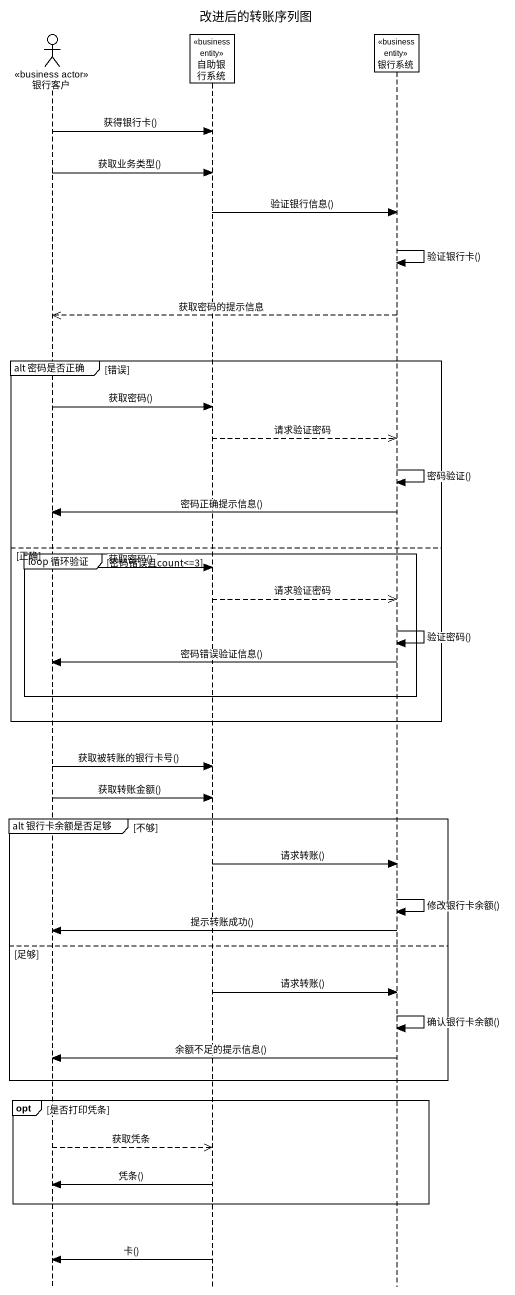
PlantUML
@startuml
title 改进后的转账序列图
hide footbox
actor 银行客户 <<business actor>>
participant 自助银行系统 <<business entity>>
participant 银行系统 <<business entity>>

银行客户 -> 自助银行系统 : 获得银行卡()
银行客户 -> 自助银行系统 : 获取业务类型()
自助银行系统 -> 银行系统 : 验证银行信息()
银行系统 -> 银行系统 : 验证银行卡()
银行系统 -->> 银行客户 : 获取密码的提示信息
group alt 密码是否正确 [错误]
  银行客户 -> 自助银行系统 : 获取密码()
  自助银行系统 -->> 银行系统 : 请求验证密码
  银行系统 -> 银行系统 : 密码验证()
  银行系统 -> 银行客户 : 密码正确提示信息()
else 正确
  group loop 循环验证 [密码错误且count<=3]
    银行客户 -> 自助银行系统 : 获取密码()
    自助银行系统 -->> 银行系统 : 请求验证密码
    银行系统 -> 银行系统 : 验证密码()
    银行系统 -> 银行客户 : 密码错误验证信息()
  end
end
银行客户 -> 自助银行系统 : 获取被转账的银行卡号()
银行客户 -> 自助银行系统 : 获取转账金额()
group alt 银行卡余额是否足够 [不够]
  自助银行系统 -> 银行系统 : 请求转账()
  银行系统 -> 银行系统 : 修改银行卡余额()
  银行系统 -> 银行客户 : 提示转账成功()
else 足够
  自助银行系统 -> 银行系统 : 请求转账()
  银行系统 -> 银行系统 : 确认银行卡余额()
  银行系统 -> 银行客户 : 余额不足的提示信息()
end
opt 是否打印凭条
  银行客户 -->> 自助银行系统 : 获取凭条
  自助银行系统 -> 银行客户 : 凭条()
end
自助银行系统 -> 银行客户 : 卡()
@enduml
